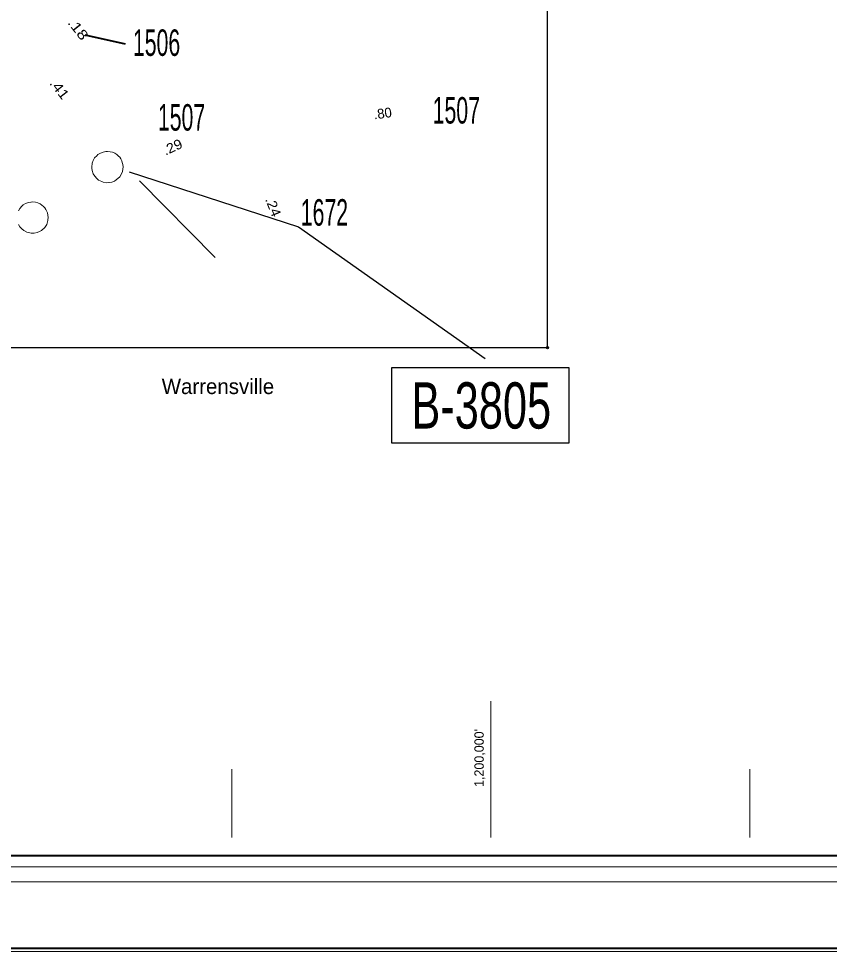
# Model space of a CAD drawing. Extents: x 326853 to 423484, y 266324 to 322721.
# Drawn here: x 360201 to 369745, y 266324 to 277311 of the extents above; entities that cross this region are included whole.
import ezdxf
from ezdxf.enums import TextEntityAlignment as Align

# ---------------------------------------------------------------- set-up
doc = ezdxf.new("R2010")
doc.units = 0
doc.header["$LTSCALE"] = 50
doc.header["$PDMODE"] = 32
doc.header["$PDSIZE"] = 25
for name, color, linetype, lineweight in [('1', 7, 'Continuous', 25), ('20', 7, 'Continuous', 40), ('3', 7, 'Continuous', 25), ('31', 7, 'Continuous', 25), ('38', 7, 'Continuous', 40), ('40', 7, 'Continuous', 13), ('61', 7, 'Continuous', 13), ('63', 7, 'Continuous', 25)]:
    doc.layers.add(name, color=color, linetype=linetype, lineweight=lineweight)
doc.layers.add('23', color=7, linetype='Continuous')
doc.layers.add('34', color=7, linetype='Continuous')

msp = doc.modelspace()

# ---------------------------------------------------------------- linework, layer by layer
at = {"layer": '1', "lineweight": 13}
msp.add_lwpolyline([(423483.65, 266323.83), (326853.01, 266323.83), (326853.01, 322720.88), (423483.65, 322720.88)], close=True, dxfattribs=at)
at = {"layer": '1'}
msp.add_point((366425.84, 273435.79), dxfattribs=at)
at = {"layer": '20'}
for points in [[(326888.01, 322685.87), (423448.65, 322685.87), (423448.65, 266358.83), (326888.01, 266358.83)], [(330075.86, 321576.91), (422523.14, 321576.91), (422523.14, 267450.55), (330075.86, 267450.55)]]:
    msp.add_lwpolyline(points, close=True, dxfattribs=at)
at = {"layer": '20', "lineweight": 13}
msp.add_lwpolyline([(329766.67, 321902.37), (329766.67, 267141.27), (329945.23, 267319.94), (329945.23, 321707.55), (422653.75, 321707.55), (422653.75, 267319.94), (329945.23, 267319.94), (329766.67, 267141.27), (422832.33, 267141.27), (422832.33, 321902.37)], close=True, dxfattribs=at)
at = {"layer": '3', "lineweight": 13}
msp.add_lwpolyline([(361228.81, 275378.02), (361262.52, 275379.42), (361264.24, 275379.49), (361298.2, 275385.4), (361327.72, 275397.21), (361349.87, 275410.5), (361389.73, 275447.41), (361411.88, 275482.84), (361422.21, 275510.89), (361426.64, 275537.47), (361429.59, 275565.52), (361426.64, 275592.09), (361420.74, 275617.19), (361413.35, 275636.38), (361401.54, 275658.53), (361389.73, 275677.72), (361374.97, 275692.49), (361355.77, 275710.2), (361333.63, 275724.97), (361305.58, 275736.78), (361279, 275742.68), (361245.05, 275747.11), (361225.85, 275745.64), (361196.33, 275739.73), (361163.85, 275727.92), (361134.32, 275711.68), (361119.55, 275696.92), (361094.46, 275670.34), (361078.22, 275640.81), (361066.4, 275606.86), (361065.23, 275598.21), (361061.98, 275574.38), (361060.5, 275550.75), (361064.93, 275522.7), (361078.22, 275481.36), (361095.93, 275454.79), (361119.55, 275429.69), (361141.7, 275409.02), (361178.61, 275391.31), (361196.33, 275385.4)], close=True, dxfattribs=at)
at = {"layer": '3'}
msp.add_lwpolyline([(361499.72, 275508.44), (363494.3, 274856.88), (365692.41, 273309.42)], dxfattribs=at)
at = {"layer": '3', "lineweight": 13}
msp.add_lwpolyline([(360197.19, 274886.27), (360214.9, 274859.69), (360238.53, 274834.6), (360260.67, 274813.93), (360297.58, 274796.21), (360315.3, 274790.3), (360347.78, 274782.92), (360383.21, 274784.4), (360417.17, 274790.3), (360446.7, 274802.11), (360468.84, 274815.4), (360508.7, 274852.31), (360530.85, 274887.74), (360541.18, 274915.8), (360543.87, 274931.89), (360545.61, 274942.37), (360548.57, 274970.42), (360545.61, 274997), (360539.71, 275022.1), (360532.33, 275041.29), (360520.51, 275063.43), (360508.7, 275082.63), (360493.94, 275097.39), (360474.75, 275115.11), (360452.6, 275129.87), (360424.55, 275141.68), (360397.97, 275147.59), (360364.02, 275152.02), (360346.57, 275150.67), (360344.83, 275150.54), (360315.3, 275144.63), (360282.82, 275132.82), (360253.29, 275116.58), (360238.53, 275101.82), (360213.43, 275075.24), (360197.19, 275045.72)], dxfattribs=at)
at = {"layer": '3'}
msp.add_lwpolyline([(366677.5, 272311), (364593.73, 272311), (364593.73, 273200.59), (366677.5, 273200.59)], close=True, dxfattribs=at)
at = {"layer": '31'}
msp.add_line((361624.89, 275400.62), (362513.84, 274495.6), dxfattribs=at)
at = {"layer": '38'}
msp.add_line((361460.23, 277010.81), (360984.49, 277117.58), dxfattribs=at)
at = {"layer": '61'}
msp.add_line((365760, 267663.77), (365760, 269272.29), dxfattribs=at)
for points in [[(362712, 268455.77), (362712, 268457.77), (362712, 268459.77), (362712, 268461.77), (362712, 268463.77), (362712, 268465.77), (362712, 268468.27)], [(362712, 268257.77), (362712, 268259.77), (362712, 268261.77), (362712, 268263.77), (362712, 268265.77), (362712, 268267.77), (362712, 268269.77), (362712, 268271.77), (362712, 268273.77), (362712, 268275.77), (362712, 268277.77), (362712, 268279.77), (362712, 268281.77), (362712, 268283.77), (362712, 268285.77), (362712, 268287.77), (362712, 268289.77), (362712, 268291.77), (362712, 268293.77), (362712, 268295.77), (362712, 268297.77), (362712, 268299.77), (362712, 268301.77), (362712, 268303.77), (362712, 268305.77), (362712, 268307.77), (362712, 268309.77), (362712, 268311.77), (362712, 268313.77), (362712, 268315.77), (362712, 268317.77), (362712, 268319.77), (362712, 268321.77), (362712, 268323.77), (362712, 268325.77), (362712, 268327.77), (362712, 268329.77), (362712, 268331.77), (362712, 268333.77), (362712, 268335.77), (362712, 268337.77), (362712, 268339.77), (362712, 268341.77), (362712, 268343.77), (362712, 268345.77), (362712, 268347.77), (362712, 268349.77), (362712, 268351.77), (362712, 268353.77), (362712, 268355.77), (362712, 268357.77), (362712, 268359.77), (362712, 268361.77), (362712, 268363.77), (362712, 268365.77), (362712, 268367.77), (362712, 268369.77), (362712, 268371.77), (362712, 268373.77), (362712, 268375.77), (362712, 268377.77), (362712, 268379.77), (362712, 268381.77), (362712, 268383.77), (362712, 268385.77), (362712, 268387.77), (362712, 268389.77), (362712, 268391.77), (362712, 268393.77), (362712, 268395.77), (362712, 268397.77), (362712, 268399.77), (362712, 268401.77), (362712, 268403.77), (362712, 268405.77), (362712, 268407.77), (362712, 268409.77), (362712, 268411.77), (362712, 268413.77), (362712, 268415.77), (362712, 268417.77), (362712, 268419.77), (362712, 268421.77), (362712, 268423.77), (362712, 268425.77), (362712, 268427.77), (362712, 268429.77), (362712, 268431.77), (362712, 268433.77), (362712, 268435.77), (362712, 268437.77), (362712, 268439.77), (362712, 268441.77), (362712, 268443.77), (362712, 268445.77), (362712, 268447.77), (362712, 268449.77), (362712, 268451.77), (362712, 268453.77), (362712, 268455.77)], [(368808, 268455.77), (368808, 268457.77), (368808, 268459.77), (368808, 268461.77), (368808, 268463.77), (368808, 268465.77), (368808, 268468.27)], [(368808, 268257.77), (368808, 268259.77), (368808, 268261.77), (368808, 268263.77), (368808, 268265.77), (368808, 268267.77), (368808, 268269.77), (368808, 268271.77), (368808, 268273.77), (368808, 268275.77), (368808, 268277.77), (368808, 268279.77), (368808, 268281.77), (368808, 268283.77), (368808, 268285.77), (368808, 268287.77), (368808, 268289.77), (368808, 268291.77), (368808, 268293.77), (368808, 268295.77), (368808, 268297.77), (368808, 268299.77), (368808, 268301.77), (368808, 268303.77), (368808, 268305.77), (368808, 268307.77), (368808, 268309.77), (368808, 268311.77), (368808, 268313.77), (368808, 268315.77), (368808, 268317.77), (368808, 268319.77), (368808, 268321.77), (368808, 268323.77), (368808, 268325.77), (368808, 268327.77), (368808, 268329.77), (368808, 268331.77), (368808, 268333.77), (368808, 268335.77), (368808, 268337.77), (368808, 268339.77), (368808, 268341.77), (368808, 268343.77), (368808, 268345.77), (368808, 268347.77), (368808, 268349.77), (368808, 268351.77), (368808, 268353.77), (368808, 268355.77), (368808, 268357.77), (368808, 268359.77), (368808, 268361.77), (368808, 268363.77), (368808, 268365.77), (368808, 268367.77), (368808, 268369.77), (368808, 268371.77), (368808, 268373.77), (368808, 268375.77), (368808, 268377.77), (368808, 268379.77), (368808, 268381.77), (368808, 268383.77), (368808, 268385.77), (368808, 268387.77), (368808, 268389.77), (368808, 268391.77), (368808, 268393.77), (368808, 268395.77), (368808, 268397.77), (368808, 268399.77), (368808, 268401.77), (368808, 268403.77), (368808, 268405.77), (368808, 268407.77), (368808, 268409.77), (368808, 268411.77), (368808, 268413.77), (368808, 268415.77), (368808, 268417.77), (368808, 268419.77), (368808, 268421.77), (368808, 268423.77), (368808, 268425.77), (368808, 268427.77), (368808, 268429.77), (368808, 268431.77), (368808, 268433.77), (368808, 268435.77), (368808, 268437.77), (368808, 268439.77), (368808, 268441.77), (368808, 268443.77), (368808, 268445.77), (368808, 268447.77), (368808, 268449.77), (368808, 268451.77), (368808, 268453.77), (368808, 268455.77)], [(362712, 268059.77), (362712, 268061.77), (362712, 268063.77), (362712, 268065.77), (362712, 268067.77), (362712, 268069.77), (362712, 268071.77), (362712, 268073.77), (362712, 268075.77), (362712, 268077.77), (362712, 268079.77), (362712, 268081.77), (362712, 268083.77), (362712, 268085.77), (362712, 268087.77), (362712, 268089.77), (362712, 268091.77), (362712, 268093.77), (362712, 268095.77), (362712, 268097.77), (362712, 268099.77), (362712, 268101.77), (362712, 268103.77), (362712, 268105.77), (362712, 268107.77), (362712, 268109.77), (362712, 268111.77), (362712, 268113.77), (362712, 268115.77), (362712, 268117.77), (362712, 268119.77), (362712, 268121.77), (362712, 268123.77), (362712, 268125.77), (362712, 268127.77), (362712, 268129.77), (362712, 268131.77), (362712, 268133.77), (362712, 268135.77), (362712, 268137.77), (362712, 268139.77), (362712, 268141.77), (362712, 268143.77), (362712, 268145.77), (362712, 268147.77), (362712, 268149.77), (362712, 268151.77), (362712, 268153.77), (362712, 268155.77), (362712, 268157.77), (362712, 268159.77), (362712, 268161.77), (362712, 268163.77), (362712, 268165.77), (362712, 268167.77), (362712, 268169.77), (362712, 268171.77), (362712, 268173.77), (362712, 268175.77), (362712, 268177.77), (362712, 268179.77), (362712, 268181.77), (362712, 268183.77), (362712, 268185.77), (362712, 268187.77), (362712, 268189.77), (362712, 268191.77), (362712, 268193.77), (362712, 268195.77), (362712, 268197.77), (362712, 268199.77), (362712, 268201.77), (362712, 268203.77), (362712, 268205.77), (362712, 268207.77), (362712, 268209.77), (362712, 268211.77), (362712, 268213.77), (362712, 268215.77), (362712, 268217.77), (362712, 268219.77), (362712, 268221.77), (362712, 268223.77), (362712, 268225.77), (362712, 268227.77), (362712, 268229.77), (362712, 268231.77), (362712, 268233.77), (362712, 268235.77), (362712, 268237.77), (362712, 268239.77), (362712, 268241.77), (362712, 268243.77), (362712, 268245.77), (362712, 268247.77), (362712, 268249.77), (362712, 268251.77), (362712, 268253.77), (362712, 268255.77), (362712, 268257.77)], [(368808, 268059.77), (368808, 268061.77), (368808, 268063.77), (368808, 268065.77), (368808, 268067.77), (368808, 268069.77), (368808, 268071.77), (368808, 268073.77), (368808, 268075.77), (368808, 268077.77), (368808, 268079.77), (368808, 268081.77), (368808, 268083.77), (368808, 268085.77), (368808, 268087.77), (368808, 268089.77), (368808, 268091.77), (368808, 268093.77), (368808, 268095.77), (368808, 268097.77), (368808, 268099.77), (368808, 268101.77), (368808, 268103.77), (368808, 268105.77), (368808, 268107.77), (368808, 268109.77), (368808, 268111.77), (368808, 268113.77), (368808, 268115.77), (368808, 268117.77), (368808, 268119.77), (368808, 268121.77), (368808, 268123.77), (368808, 268125.77), (368808, 268127.77), (368808, 268129.77), (368808, 268131.77), (368808, 268133.77), (368808, 268135.77), (368808, 268137.77), (368808, 268139.77), (368808, 268141.77), (368808, 268143.77), (368808, 268145.77), (368808, 268147.77), (368808, 268149.77), (368808, 268151.77), (368808, 268153.77), (368808, 268155.77), (368808, 268157.77), (368808, 268159.77), (368808, 268161.77), (368808, 268163.77), (368808, 268165.77), (368808, 268167.77), (368808, 268169.77), (368808, 268171.77), (368808, 268173.77), (368808, 268175.77), (368808, 268177.77), (368808, 268179.77), (368808, 268181.77), (368808, 268183.77), (368808, 268185.77), (368808, 268187.77), (368808, 268189.77), (368808, 268191.77), (368808, 268193.77), (368808, 268195.77), (368808, 268197.77), (368808, 268199.77), (368808, 268201.77), (368808, 268203.77), (368808, 268205.77), (368808, 268207.77), (368808, 268209.77), (368808, 268211.77), (368808, 268213.77), (368808, 268215.77), (368808, 268217.77), (368808, 268219.77), (368808, 268221.77), (368808, 268223.77), (368808, 268225.77), (368808, 268227.77), (368808, 268229.77), (368808, 268231.77), (368808, 268233.77), (368808, 268235.77), (368808, 268237.77), (368808, 268239.77), (368808, 268241.77), (368808, 268243.77), (368808, 268245.77), (368808, 268247.77), (368808, 268249.77), (368808, 268251.77), (368808, 268253.77), (368808, 268255.77), (368808, 268257.77)], [(362712, 267861.77), (362712, 267863.77), (362712, 267865.77), (362712, 267867.77), (362712, 267869.77), (362712, 267871.77), (362712, 267873.77), (362712, 267875.77), (362712, 267877.77), (362712, 267879.77), (362712, 267881.77), (362712, 267883.77), (362712, 267885.77), (362712, 267887.77), (362712, 267889.77), (362712, 267891.77), (362712, 267893.77), (362712, 267895.77), (362712, 267897.77), (362712, 267899.77), (362712, 267901.77), (362712, 267903.77), (362712, 267905.77), (362712, 267907.77), (362712, 267909.77), (362712, 267911.77), (362712, 267913.77), (362712, 267915.77), (362712, 267917.77), (362712, 267919.77), (362712, 267921.77), (362712, 267923.77), (362712, 267925.77), (362712, 267927.77), (362712, 267929.77), (362712, 267931.77), (362712, 267933.77), (362712, 267935.77), (362712, 267937.77), (362712, 267939.77), (362712, 267941.77), (362712, 267943.77), (362712, 267945.77), (362712, 267947.77), (362712, 267949.77), (362712, 267951.77), (362712, 267953.77), (362712, 267955.77), (362712, 267957.77), (362712, 267959.77), (362712, 267961.77), (362712, 267963.77), (362712, 267965.77), (362712, 267967.77), (362712, 267969.77), (362712, 267971.77), (362712, 267973.77), (362712, 267975.77), (362712, 267977.77), (362712, 267979.77), (362712, 267981.77), (362712, 267983.77), (362712, 267985.77), (362712, 267987.77), (362712, 267989.77), (362712, 267991.77), (362712, 267993.77), (362712, 267995.77), (362712, 267997.77), (362712, 267999.77), (362712, 268001.77), (362712, 268003.77), (362712, 268005.77), (362712, 268007.77), (362712, 268009.77), (362712, 268011.77), (362712, 268013.77), (362712, 268015.77), (362712, 268017.77), (362712, 268019.77), (362712, 268021.77), (362712, 268023.77), (362712, 268025.77), (362712, 268027.77), (362712, 268029.77), (362712, 268031.77), (362712, 268033.77), (362712, 268035.77), (362712, 268037.77), (362712, 268039.77), (362712, 268041.77), (362712, 268043.77), (362712, 268045.77), (362712, 268047.77), (362712, 268049.77), (362712, 268051.77), (362712, 268053.77), (362712, 268055.77), (362712, 268057.77), (362712, 268059.77)], [(368808, 267861.77), (368808, 267863.77), (368808, 267865.77), (368808, 267867.77), (368808, 267869.77), (368808, 267871.77), (368808, 267873.77), (368808, 267875.77), (368808, 267877.77), (368808, 267879.77), (368808, 267881.77), (368808, 267883.77), (368808, 267885.77), (368808, 267887.77), (368808, 267889.77), (368808, 267891.77), (368808, 267893.77), (368808, 267895.77), (368808, 267897.77), (368808, 267899.77), (368808, 267901.77), (368808, 267903.77), (368808, 267905.77), (368808, 267907.77), (368808, 267909.77), (368808, 267911.77), (368808, 267913.77), (368808, 267915.77), (368808, 267917.77), (368808, 267919.77), (368808, 267921.77), (368808, 267923.77), (368808, 267925.77), (368808, 267927.77), (368808, 267929.77), (368808, 267931.77), (368808, 267933.77), (368808, 267935.77), (368808, 267937.77), (368808, 267939.77), (368808, 267941.77), (368808, 267943.77), (368808, 267945.77), (368808, 267947.77), (368808, 267949.77), (368808, 267951.77), (368808, 267953.77), (368808, 267955.77), (368808, 267957.77), (368808, 267959.77), (368808, 267961.77), (368808, 267963.77), (368808, 267965.77), (368808, 267967.77), (368808, 267969.77), (368808, 267971.77), (368808, 267973.77), (368808, 267975.77), (368808, 267977.77), (368808, 267979.77), (368808, 267981.77), (368808, 267983.77), (368808, 267985.77), (368808, 267987.77), (368808, 267989.77), (368808, 267991.77), (368808, 267993.77), (368808, 267995.77), (368808, 267997.77), (368808, 267999.77), (368808, 268001.77), (368808, 268003.77), (368808, 268005.77), (368808, 268007.77), (368808, 268009.77), (368808, 268011.77), (368808, 268013.77), (368808, 268015.77), (368808, 268017.77), (368808, 268019.77), (368808, 268021.77), (368808, 268023.77), (368808, 268025.77), (368808, 268027.77), (368808, 268029.77), (368808, 268031.77), (368808, 268033.77), (368808, 268035.77), (368808, 268037.77), (368808, 268039.77), (368808, 268041.77), (368808, 268043.77), (368808, 268045.77), (368808, 268047.77), (368808, 268049.77), (368808, 268051.77), (368808, 268053.77), (368808, 268055.77), (368808, 268057.77), (368808, 268059.77)], [(362712, 267663.77), (362712, 267665.77), (362712, 267667.77), (362712, 267669.77), (362712, 267671.77), (362712, 267673.77), (362712, 267675.77), (362712, 267677.77), (362712, 267679.77), (362712, 267681.77), (362712, 267683.77), (362712, 267685.77), (362712, 267687.77), (362712, 267689.77), (362712, 267691.77), (362712, 267693.77), (362712, 267695.77), (362712, 267697.77), (362712, 267699.77), (362712, 267701.77), (362712, 267703.77), (362712, 267705.77), (362712, 267707.77), (362712, 267709.77), (362712, 267711.77), (362712, 267713.77), (362712, 267715.77), (362712, 267717.77), (362712, 267719.77), (362712, 267721.77), (362712, 267723.77), (362712, 267725.77), (362712, 267727.77), (362712, 267729.77), (362712, 267731.77), (362712, 267733.77), (362712, 267735.77), (362712, 267737.77), (362712, 267739.77), (362712, 267741.77), (362712, 267743.77), (362712, 267745.77), (362712, 267747.77), (362712, 267749.77), (362712, 267751.77), (362712, 267753.77), (362712, 267755.77), (362712, 267757.77), (362712, 267759.77), (362712, 267761.77), (362712, 267763.77), (362712, 267765.77), (362712, 267767.77), (362712, 267769.77), (362712, 267771.77), (362712, 267773.77), (362712, 267775.77), (362712, 267777.77), (362712, 267779.77), (362712, 267781.77), (362712, 267783.77), (362712, 267785.77), (362712, 267787.77), (362712, 267789.77), (362712, 267791.77), (362712, 267793.77), (362712, 267795.77), (362712, 267797.77), (362712, 267799.77), (362712, 267801.77), (362712, 267803.77), (362712, 267805.77), (362712, 267807.77), (362712, 267809.77), (362712, 267811.77), (362712, 267813.77), (362712, 267815.77), (362712, 267817.77), (362712, 267819.77), (362712, 267821.77), (362712, 267823.77), (362712, 267825.77), (362712, 267827.77), (362712, 267829.77), (362712, 267831.77), (362712, 267833.77), (362712, 267835.77), (362712, 267837.77), (362712, 267839.77), (362712, 267841.77), (362712, 267843.77), (362712, 267845.77), (362712, 267847.77), (362712, 267849.77), (362712, 267851.77), (362712, 267853.77), (362712, 267855.77), (362712, 267857.77), (362712, 267859.77), (362712, 267861.77)], [(368808, 267663.77), (368808, 267665.77), (368808, 267667.77), (368808, 267669.77), (368808, 267671.77), (368808, 267673.77), (368808, 267675.77), (368808, 267677.77), (368808, 267679.77), (368808, 267681.77), (368808, 267683.77), (368808, 267685.77), (368808, 267687.77), (368808, 267689.77), (368808, 267691.77), (368808, 267693.77), (368808, 267695.77), (368808, 267697.77), (368808, 267699.77), (368808, 267701.77), (368808, 267703.77), (368808, 267705.77), (368808, 267707.77), (368808, 267709.77), (368808, 267711.77), (368808, 267713.77), (368808, 267715.77), (368808, 267717.77), (368808, 267719.77), (368808, 267721.77), (368808, 267723.77), (368808, 267725.77), (368808, 267727.77), (368808, 267729.77), (368808, 267731.77), (368808, 267733.77), (368808, 267735.77), (368808, 267737.77), (368808, 267739.77), (368808, 267741.77), (368808, 267743.77), (368808, 267745.77), (368808, 267747.77), (368808, 267749.77), (368808, 267751.77), (368808, 267753.77), (368808, 267755.77), (368808, 267757.77), (368808, 267759.77), (368808, 267761.77), (368808, 267763.77), (368808, 267765.77), (368808, 267767.77), (368808, 267769.77), (368808, 267771.77), (368808, 267773.77), (368808, 267775.77), (368808, 267777.77), (368808, 267779.77), (368808, 267781.77), (368808, 267783.77), (368808, 267785.77), (368808, 267787.77), (368808, 267789.77), (368808, 267791.77), (368808, 267793.77), (368808, 267795.77), (368808, 267797.77), (368808, 267799.77), (368808, 267801.77), (368808, 267803.77), (368808, 267805.77), (368808, 267807.77), (368808, 267809.77), (368808, 267811.77), (368808, 267813.77), (368808, 267815.77), (368808, 267817.77), (368808, 267819.77), (368808, 267821.77), (368808, 267823.77), (368808, 267825.77), (368808, 267827.77), (368808, 267829.77), (368808, 267831.77), (368808, 267833.77), (368808, 267835.77), (368808, 267837.77), (368808, 267839.77), (368808, 267841.77), (368808, 267843.77), (368808, 267845.77), (368808, 267847.77), (368808, 267849.77), (368808, 267851.77), (368808, 267853.77), (368808, 267855.77), (368808, 267857.77), (368808, 267859.77), (368808, 267861.77)]]:
    msp.add_lwpolyline(points, dxfattribs=at)
at = {"layer": '63'}
msp.add_lwpolyline([(366425.84, 273435.79), (366425.84, 283406.92), (358674.59, 283406.92), (358674.59, 273435.79)], close=True, dxfattribs=at)

# ---------------------------------------------------------------- texts
at = {"layer": '23', "width": 0.6}
for s, p in [('1506', (361823.86, 276872.57)), ('1507', (365353.01, 276075.36)), ('1507', (362118.13, 275992.18)), ('1672', (363800.3, 274872.88))]:
    msp.add_text(s, height=312, dxfattribs=at).set_placement(p, align=Align.CENTER)
at = {"layer": '3', "width": 0.7}
msp.add_text('B-3805', height=545, dxfattribs=at).set_placement((364824.21, 272482.29))
at = {"layer": '34'}
msp.add_text('Warrensville', height=180, dxfattribs=at).set_placement((362546.81, 272888.67), align=Align.CENTER)
at = {"layer": '40'}
for s, rotation, width, p in [('.18', 308.188, 1.3, (360855.31, 277153.02)), ('.41', 307.998, 1.2, (360636.02, 276447.35)), ('.29', 24.89, 1.1, (362035.85, 275746.72)), ('.24', 291.941, 1.1, (363144, 275073.82))]:
    msp.add_text(s, height=115, rotation=rotation, dxfattribs=dict(at, width=width)).set_placement(p, align=Align.CENTER)
msp.add_text('.80', height=115, rotation=7.769, dxfattribs=at).set_placement((364493.95, 276138.88), align=Align.CENTER)
at = {"layer": '61'}
msp.add_text("1,200,000'", height=110, rotation=90, dxfattribs=at).set_placement((365676.02, 268601.53), align=Align.CENTER)

doc.saveas('drawing.dxf')
